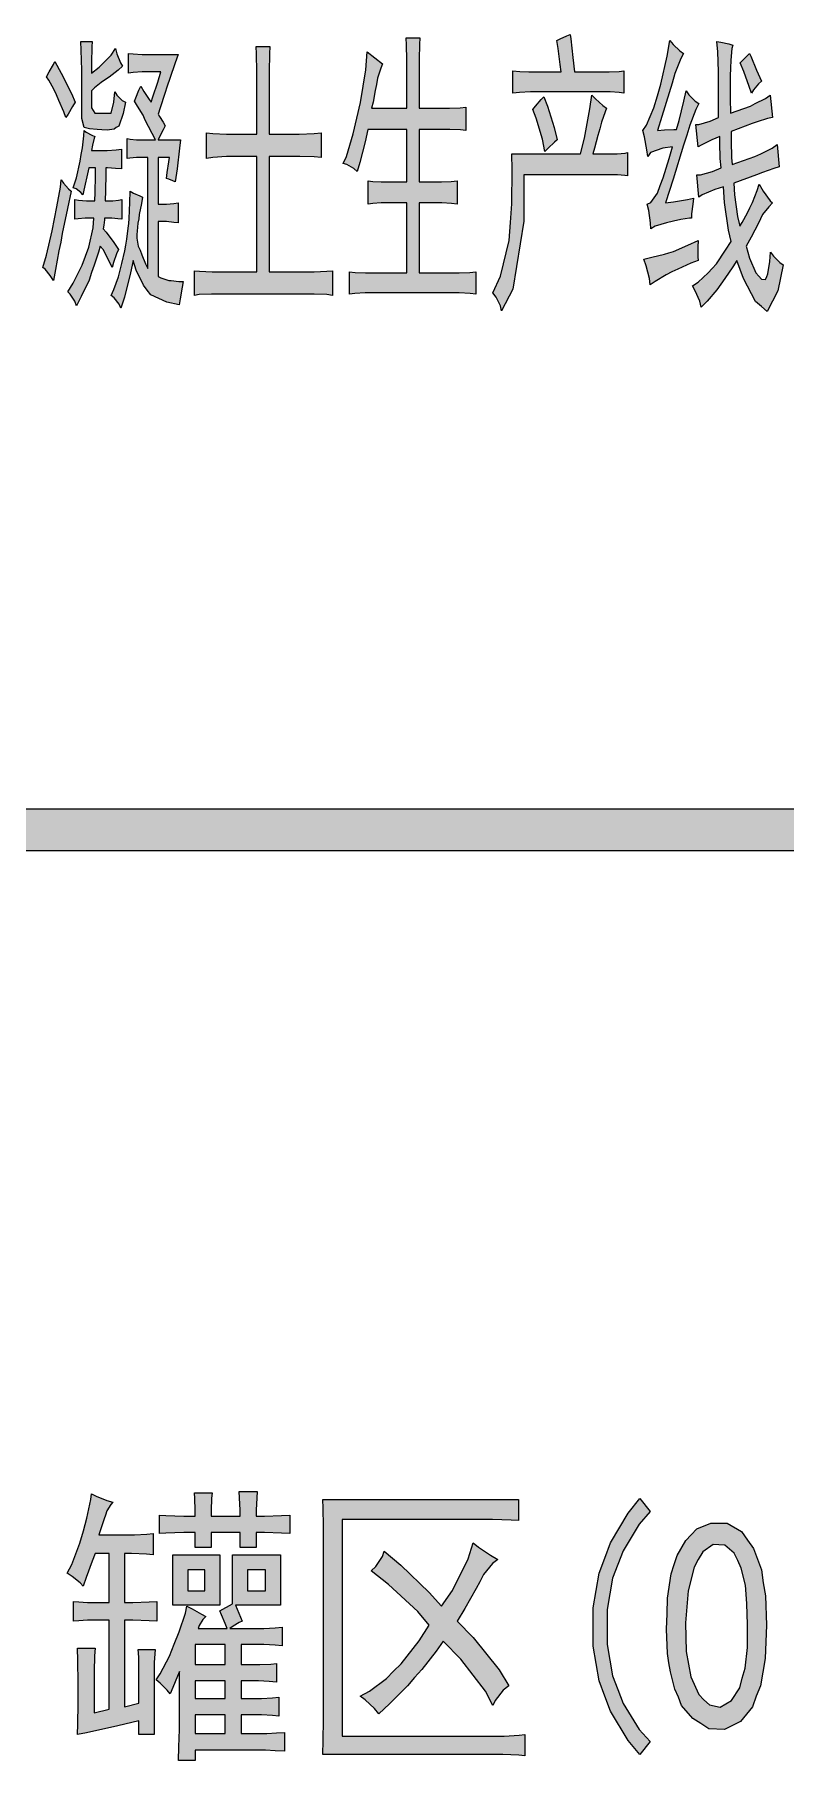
# Model space of a CAD drawing. Header units: millimetres. Extents: x 805 to 6044844, y 120 to 7887884.
# Drawn here: x 6039199 to 6040353, y 7809090 to 7811742 of the extents above; entities that cross this region are included whole.
import ezdxf

# ---------------------------------------------------------------- set-up
doc = ezdxf.new("R2010")
doc.units = ezdxf.units.MM

msp = doc.modelspace()

# ---------------------------------------------------------------- hatches: boundary and pattern name
h = msp.add_hatch(color=0)
h.dxf.hatch_style = 2
h.paths.add_polyline_path([(6039334.5, 7811693.6), (6039327.5, 7811687.7), (6039314.1, 7811676.9), (6039308.2, 7811673.2), (6039301.7, 7811668.9), (6039291.5, 7811660.3), (6039286.7, 7811656), (6039286.7, 7811638.3), (6039286.7, 7811629.7), (6039292.1, 7811621.7), (6039297.4, 7811621.7), (6039314.1, 7811621.7), (6039316.8, 7811621.7), (6039321.1, 7811638.3), (6039322.7, 7811654.4), (6039325.9, 7811649), (6039333.9, 7811641), (6039338.8, 7811638.3), (6039335.5, 7811621.1), (6039328.6, 7811601.8), (6039324.8, 7811599.7), (6039321.6, 7811597), (6039310.9, 7811595.4), (6039302.8, 7811595.9), (6039295.3, 7811596.4), (6039283.5, 7811597.5), (6039279.7, 7811598.6), (6039275.4, 7811599.7), (6039271.7, 7811613.1), (6039271.7, 7811625.4), (6039271.7, 7811670.5), (6039271.7, 7811687.7), (6039271.1, 7811718.3), (6039270.6, 7811731.7), (6039287.8, 7811731.7), (6039287.2, 7811723.6), (6039286.7, 7811699), (6039286.7, 7811682.9), (6039298.5, 7811692), (6039316.8, 7811710.8), (6039323.7, 7811721), (6039325.9, 7811712.9), (6039331.2, 7811699)])
h = msp.add_hatch(color=0)
h.dxf.hatch_style = 2
h.paths.add_polyline_path([(6039733.8, 7811697.3), (6039731.1, 7811690.9), (6039726.2, 7811675.3), (6039724.6, 7811665.7), (6039722.5, 7811656.6), (6039719.3, 7811638.3), (6039717.1, 7811629.2), (6039771.3, 7811629.2), (6039771.3, 7811692), (6039771.3, 7811703.8), (6039770.8, 7811726.3), (6039770.3, 7811737.1), (6039791.2, 7811737.1), (6039790.6, 7811726.9), (6039790.1, 7811704.3), (6039790.1, 7811692), (6039790.1, 7811629.2), (6039829.8, 7811629.2), (6039836.8, 7811629.2), (6039852.9, 7811629.7), (6039862, 7811630.8), (6039862, 7811594.8), (6039853.4, 7811595.9), (6039837.3, 7811596.4), (6039829.8, 7811596.4), (6039790.1, 7811596.4), (6039790.1, 7811515.9), (6039818, 7811515.9), (6039824.5, 7811515.9), (6039839.5, 7811516.5), (6039848.6, 7811517.6), (6039848.6, 7811481.6), (6039840, 7811482.7), (6039825, 7811483.7), (6039818, 7811483.7), (6039790.1, 7811483.7), (6039790.1, 7811375.9), (6039844.3, 7811375.9), (6039851.3, 7811375.9), (6039867.9, 7811376.4), (6039877.1, 7811377.5), (6039877.1, 7811343.1), (6039868.5, 7811344.2), (6039851.8, 7811345.3), (6039844.3, 7811345.3), (6039714.4, 7811345.3), (6039706.9, 7811345.3), (6039691.4, 7811344.2), (6039683.3, 7811343.1), (6039683.3, 7811377.5), (6039691.9, 7811376.4), (6039707.5, 7811375.9), (6039714.4, 7811375.9), (6039771.3, 7811375.9), (6039771.3, 7811483.7), (6039738.1, 7811483.7), (6039731.6, 7811483.7), (6039718.7, 7811482.7), (6039711.8, 7811481.6), (6039711.8, 7811517.6), (6039718.7, 7811516.5), (6039731.6, 7811515.9), (6039738.1, 7811515.9), (6039771.3, 7811515.9), (6039771.3, 7811596.4), (6039711.2, 7811596.4), (6039706.9, 7811577.7), (6039698.9, 7811545.5), (6039695.1, 7811532), (6039689.7, 7811536.3), (6039679, 7811542.8), (6039673.1, 7811544.4), (6039678.5, 7811555.1), (6039688.7, 7811590), (6039694.6, 7811613.6), (6039699.9, 7811637.8), (6039708, 7811688.2), (6039710.1, 7811715.6)])
h = msp.add_hatch(color=0)
h.dxf.hatch_style = 2
h.paths.add_polyline_path([(6040022, 7811742.4), (6040023, 7811736), (6040026.2, 7811707), (6040028.9, 7811685), (6040074, 7811685), (6040082.1, 7811685), (6040097.6, 7811685.5), (6040104.6, 7811686.6), (6040104.6, 7811652.3), (6040097.6, 7811653.3), (6040083.7, 7811654.4), (6040076.7, 7811654.4), (6039968.3, 7811654.4), (6039961.3, 7811654.4), (6039944.1, 7811653.3), (6039933.9, 7811652.3), (6039933.9, 7811686.6), (6039944.7, 7811685.5), (6039958.6, 7811685), (6039961.8, 7811685), (6040008.5, 7811685), (6040006.9, 7811696.3), (6040003.7, 7811721), (6040001.6, 7811733.3), (6040006.9, 7811736), (6040017.1, 7811740.3)])
h = msp.add_hatch(color=0)
h.dxf.hatch_style = 2
h.paths.add_polyline_path([(6040196.4, 7811713.4), (6040192.1, 7811705.4), (6040183, 7811682.3), (6040178.7, 7811667.8), (6040174.4, 7811652.8), (6040163.1, 7811616.3), (6040156.1, 7811594.8), (6040166.9, 7811595.9), (6040181.3, 7811596.4), (6040185.6, 7811596.4), (6040189.4, 7811610.4), (6040196.9, 7811639.9), (6040200.1, 7811656), (6040204.4, 7811649.6), (6040214.1, 7811639.9), (6040219.5, 7811636.2), (6040215.2, 7811627), (6040206, 7811602.9), (6040201.2, 7811587.9), (6040196.4, 7811572.3), (6040180.3, 7811520.2), (6040168.5, 7811483.7), (6040180.8, 7811485.4), (6040202.3, 7811489.1), (6040211.4, 7811490.7), (6040210.3, 7811481.6), (6040208.7, 7811466.6), (6040208.7, 7811460.1), (6040205.5, 7811460.1), (6040192.1, 7811458), (6040180.8, 7811455.8), (6040170.1, 7811453.2), (6040152.9, 7811447.8), (6040145.9, 7811444), (6040145.4, 7811453.2), (6040142.7, 7811471.9), (6040140.6, 7811481.6), (6040145.9, 7811484.3), (6040156.1, 7811498.8), (6040160.4, 7811510.6), (6040164.7, 7811522.4), (6040174.4, 7811551.9), (6040179.2, 7811569.6), (6040164.2, 7811568), (6040145.4, 7811561), (6040141.6, 7811555.1), (6040140, 7811565.3), (6040136.3, 7811585.2), (6040133.6, 7811594.8), (6040139.5, 7811602.9), (6040150.8, 7811629.7), (6040156.1, 7811648), (6040161.5, 7811666.2), (6040171.2, 7811709.1), (6040175.4, 7811733.3), (6040180.3, 7811726.9), (6040190.5, 7811717.2)])
h = msp.add_hatch(color=0)
h.dxf.hatch_style = 2
h.paths.add_polyline_path([(6040250, 7811672.1), (6040250, 7811685.5), (6040249, 7811715.6), (6040247.4, 7811731.7), (6040253.3, 7811730.6), (6040265.6, 7811727.9), (6040272, 7811726.3), (6040270.4, 7811721), (6040268.8, 7811703.2), (6040268.3, 7811690.9), (6040267.8, 7811679.1), (6040267.8, 7811644.2), (6040268.3, 7811621.7), (6040298.9, 7811632.4), (6040306.4, 7811636.2), (6040322, 7811644.2), (6040329.5, 7811649), (6040332.7, 7811614.7), (6040325.2, 7811613.1), (6040309.6, 7811608.3), (6040301.6, 7811605.6), (6040269.4, 7811593.2), (6040269.4, 7811578.7), (6040269.9, 7811553.5), (6040271, 7811542.8), (6040305.9, 7811555.1), (6040315, 7811558.9), (6040332.2, 7811568), (6040340.2, 7811573.4), (6040342.9, 7811539), (6040334.8, 7811536.3), (6040317.7, 7811530.4), (6040308.5, 7811526.7), (6040273.7, 7811513.8), (6040274.7, 7811496.1), (6040279, 7811462.8), (6040282.8, 7811447.8), (6040286.5, 7811453.7), (6040294.6, 7811468.2), (6040298.3, 7811476.2), (6040302.1, 7811484.3), (6040309.1, 7811502.5), (6040312.3, 7811512.2), (6040318.7, 7811501.5), (6040329.5, 7811487), (6040332.7, 7811483.7), (6040327.3, 7811477.8), (6040317.7, 7811466), (6040314.4, 7811459.1), (6040311.2, 7811452.6), (6040300, 7811431.1), (6040292.4, 7811417.2), (6040297.8, 7811398.9), (6040307.5, 7811375.9), (6040311.8, 7811371), (6040316.1, 7811366.2), (6040322, 7811365.7), (6040324.1, 7811370.5), (6040325.7, 7811374.8), (6040328.9, 7811393.6), (6040330, 7811408.1), (6040334.3, 7811401.6), (6040344, 7811392), (6040349.3, 7811388.2), (6040341.3, 7811348.5), (6040324.6, 7811316.8), (6040316.1, 7811324.3), (6040306.9, 7811331.9), (6040288.1, 7811367.3), (6040278, 7811395.2), (6040272, 7811385.5), (6040259.7, 7811367.3), (6040253.3, 7811358.7), (6040247.4, 7811350.1), (6040232.3, 7811332.4), (6040223.2, 7811323.3), (6040221.1, 7811332.4), (6040214.1, 7811348.5), (6040209.8, 7811356), (6040218.9, 7811361.9), (6040233.9, 7811375.9), (6040240.4, 7811382.8), (6040246.8, 7811389.8), (6040260.8, 7811410.8), (6040269.4, 7811424.2), (6040265.1, 7811441.9), (6040259.2, 7811484.3), (6040257.6, 7811508.4), (6040244.1, 7811504.1), (6040224.8, 7811496.1), (6040219.5, 7811492.3), (6040216.8, 7811526.7), (6040222.1, 7811526.7), (6040240.9, 7811532), (6040253.8, 7811537.4), (6040252.7, 7811551.9), (6040252.2, 7811576.1), (6040252.2, 7811585.7), (6040239.8, 7811580.3), (6040223.2, 7811572.3), (6040218.9, 7811569.6), (6040215.2, 7811604), (6040219.5, 7811604), (6040237.2, 7811609.3), (6040250, 7811614.7)])
h = msp.add_hatch(color=0)
h.dxf.hatch_style = 2
h.paths.add_polyline_path([(6039352.7, 7811639.9), (6039354.9, 7811645.3), (6039359.7, 7811657.1), (6039362.4, 7811663), (6039367.2, 7811654.9), (6039375.3, 7811642.6), (6039378.5, 7811638.3), (6039381.2, 7811646.4), (6039388.7, 7811669.4), (6039393, 7811685), (6039371.5, 7811685), (6039364.5, 7811685), (6039350.6, 7811683.9), (6039343.6, 7811682.9), (6039343.6, 7811713.4), (6039350.6, 7811712.9), (6039364.5, 7811711.8), (6039371.5, 7811711.8), (6039419.8, 7811711.8), (6039415.5, 7811699), (6039406.9, 7811674.8), (6039403.2, 7811663), (6039399.4, 7811651.7), (6039392.4, 7811629.7), (6039389.2, 7811620.1), (6039391.4, 7811616.3), (6039396.7, 7811607.7), (6039399.9, 7811602.3), (6039396.7, 7811595.9), (6039391.4, 7811585.2), (6039389.2, 7811580.3), (6039423.6, 7811580.3), (6039421.9, 7811568), (6039418.2, 7811535.8), (6039415.5, 7811515.9), (6039411.7, 7811517.6), (6039405.3, 7811520.2), (6039402.1, 7811521.3), (6039403.2, 7811530.4), (6039405.3, 7811546.5), (6039406.4, 7811553.5), (6039389.2, 7811553.5), (6039389.2, 7811481.6), (6039397.3, 7811481.6), (6039402.1, 7811481.6), (6039413.4, 7811482.7), (6039419.8, 7811483.7), (6039419.8, 7811453.2), (6039413.4, 7811453.7), (6039402.1, 7811454.8), (6039397.3, 7811454.8), (6039389.2, 7811454.8), (6039389.2, 7811370.5), (6039393, 7811368.4), (6039401, 7811365.7), (6039405.3, 7811364.6), (6039409.1, 7811364.1), (6039420.9, 7811363), (6039427.8, 7811363), (6039426.2, 7811353.9), (6039423, 7811336.2), (6039421.4, 7811327), (6039402.6, 7811330.8), (6039377.9, 7811342.1), (6039372, 7811349.6), (6039366.7, 7811357.1), (6039355.4, 7811380.2), (6039350.6, 7811395.2), (6039346.8, 7811375.9), (6039337.2, 7811338.8), (6039331.8, 7811321.7), (6039329.1, 7811328.1), (6039321.6, 7811337.8), (6039316.8, 7811341.5), (6039321.1, 7811350.6), (6039328, 7811370), (6039330.7, 7811380.2), (6039333.4, 7811390.4), (6039337.7, 7811409.7), (6039339.3, 7811418.8), (6039340.9, 7811427.9), (6039343.1, 7811444.6), (6039344.1, 7811452.1), (6039344.7, 7811459.6), (6039345.7, 7811484.3), (6039346.3, 7811501.5), (6039351.1, 7811498.8), (6039360.8, 7811494.5), (6039365.1, 7811492.3), (6039363.4, 7811482.7), (6039360.2, 7811466), (6039359.2, 7811459.1), (6039358.1, 7811452.6), (6039357, 7811440.3), (6039356.5, 7811434.9), (6039356.5, 7811429.5), (6039358.6, 7811417.2), (6039361.3, 7811410.8), (6039364, 7811403.8), (6039369.9, 7811389.8), (6039373.1, 7811382.8), (6039373.1, 7811553.5), (6039362.4, 7811553.5), (6039355.9, 7811553.5), (6039345.7, 7811552.4), (6039341.4, 7811551.9), (6039341.4, 7811582.5), (6039346.3, 7811581.4), (6039355.9, 7811580.3), (6039361.3, 7811580.3), (6039384.9, 7811580.3), (6039369.4, 7811610.9), (6039366.1, 7811618.4), (6039357.5, 7811632.4)])
h = msp.add_hatch(color=0)
h.dxf.hatch_style = 2
h.paths.add_polyline_path([(6039540.6, 7811589.5), (6039540.6, 7811668.4), (6039540.6, 7811685), (6039540, 7811712.9), (6039539.5, 7811724.2), (6039560.9, 7811724.2), (6039560.4, 7811712.9), (6039559.9, 7811685), (6039559.9, 7811668.4), (6039559.9, 7811589.5), (6039594.2, 7811589.5), (6039606, 7811589.5), (6039628.6, 7811590.5), (6039639.3, 7811591.1), (6039639.3, 7811553.5), (6039628.6, 7811554.6), (6039606.6, 7811555.1), (6039594.2, 7811555.1), (6039559.9, 7811555.1), (6039559.9, 7811377.5), (6039617.8, 7811377.5), (6039628.6, 7811377.5), (6039648.4, 7811378.6), (6039657, 7811379.1), (6039657, 7811341.5), (6039648.4, 7811342.6), (6039628.6, 7811343.1), (6039617.8, 7811343.1), (6039483.7, 7811343.1), (6039471.3, 7811343.1), (6039452, 7811342.6), (6039445, 7811341.5), (6039445, 7811379.1), (6039452.5, 7811378.6), (6039471.9, 7811377.5), (6039483.7, 7811377.5), (6039540.6, 7811377.5), (6039540.6, 7811555.1), (6039505.1, 7811555.1), (6039493.9, 7811555.1), (6039472.9, 7811553.5), (6039463.3, 7811551.9), (6039463.3, 7811591.1), (6039472.9, 7811590.5), (6039493.9, 7811589.5), (6039505.1, 7811589.5)])
h = msp.add_hatch(color=0)
h.dxf.hatch_style = 2
h.paths.add_polyline_path([(6040300.5, 7811652.3), (6040297.3, 7811662.5), (6040288.7, 7811685.5), (6040283.3, 7811699), (6040297.8, 7811713.4), (6040299.4, 7811709.1), (6040308.5, 7811687.7), (6040316.1, 7811670.5), (6040311.2, 7811666.8), (6040303.7, 7811657.6)])
h = msp.add_hatch(color=0)
h.dxf.hatch_style = 2
h.paths.add_polyline_path([(6039230.4, 7811701.1), (6039240, 7811682.9), (6039256.1, 7811651.7), (6039261.5, 7811638.3), (6039257.7, 7811631.9), (6039250.7, 7811620.1), (6039247.5, 7811614.7), (6039244.3, 7811623.8), (6039236.8, 7811641), (6039233, 7811649.6), (6039228.7, 7811658.2), (6039221.2, 7811672.1), (6039217.5, 7811677.5), (6039221.8, 7811685), (6039228.2, 7811696.3)])
h = msp.add_hatch(color=0)
h.dxf.hatch_style = 2
h.paths.add_polyline_path([(6040077.8, 7811629.2), (6040075.6, 7811623.8), (6040070.3, 7811607.7), (6040067.6, 7811597.5), (6040064.4, 7811587.3), (6040059.5, 7811568), (6040056.8, 7811558.9), (6040084.7, 7811558.9), (6040094.4, 7811558.9), (6040106.7, 7811560), (6040110, 7811561), (6040110, 7811525.1), (6040106.2, 7811525.6), (6040094.9, 7811526.7), (6040086.9, 7811526.7), (6039951.1, 7811526.7), (6039951.1, 7811455.8), (6039933.9, 7811351.2), (6039916.8, 7811317.9), (6039915.2, 7811325.4), (6039908.2, 7811338.8), (6039903.3, 7811345.3), (6039915.2, 7811371), (6039928.6, 7811425.8), (6039930.2, 7811453.7), (6039932.3, 7811482.1), (6039932.9, 7811534.7), (6039932.3, 7811558.9), (6040038.1, 7811558.9), (6040044, 7811583), (6040052.5, 7811628.1), (6040055.2, 7811649), (6040061.1, 7811643.7), (6040072.4, 7811633.5)])
h = msp.add_hatch(color=0)
h.dxf.hatch_style = 2
h.paths.add_polyline_path([(6039981.7, 7811646.9), (6039987.1, 7811632.4), (6039997.3, 7811599.7), (6040002.1, 7811580.3), (6039997.8, 7811577.1), (6039988.1, 7811568), (6039983.3, 7811562.6), (6039979.6, 7811581.4), (6039969.9, 7811613.6), (6039964.5, 7811627), (6039968.8, 7811632.4), (6039977.4, 7811642.6)])
h = msp.add_hatch(color=0)
h.dxf.hatch_style = 2
h.paths.add_polyline_path([(6039304.9, 7811444), (6039309.2, 7811438.7), (6039321.1, 7811422.6), (6039328, 7811411.8), (6039325.3, 7811405.4), (6039320.5, 7811392), (6039318.4, 7811384.5), (6039313.5, 7811395.2), (6039304.4, 7811411.8), (6039300.1, 7811417.2), (6039297.4, 7811408.1), (6039291, 7811387.7), (6039286.7, 7811376.4), (6039282.9, 7811365.1), (6039271.1, 7811339.9), (6039263.6, 7811325.4), (6039260.9, 7811332.4), (6039254, 7811343.1), (6039250.2, 7811346.9), (6039258.8, 7811360.3), (6039272.2, 7811387.7), (6039277.6, 7811401.6), (6039282.4, 7811415.6), (6039289.4, 7811445.1), (6039290.5, 7811460.1), (6039282.4, 7811460.1), (6039277, 7811460.1), (6039266.3, 7811459.1), (6039260.9, 7811458.5), (6039260.9, 7811489.1), (6039266.8, 7811488), (6039279.2, 7811487), (6039286.2, 7811487), (6039292.1, 7811487), (6039292.6, 7811499.8), (6039293.1, 7811525.1), (6039293.1, 7811537.4), (6039282.4, 7811537.4), (6039280.8, 7811528.3), (6039276, 7811507.9), (6039273.3, 7811496.1), (6039270.1, 7811499.8), (6039263.1, 7811505.2), (6039258.8, 7811506.8), (6039263.6, 7811522.4), (6039269.5, 7811547.6), (6039271.1, 7811557.8), (6039272.7, 7811568.5), (6039274.9, 7811586.8), (6039275.4, 7811594.8), (6039278.7, 7811592.2), (6039287.2, 7811587.9), (6039292.1, 7811585.7), (6039291, 7811583), (6039288.3, 7811572.3), (6039286.7, 7811564.2), (6039304.9, 7811564.2), (6039310.9, 7811564.2), (6039324.8, 7811565.3), (6039332.9, 7811566.4), (6039332.9, 7811535.8), (6039323.7, 7811536.3), (6039311.4, 7811537.4), (6039308.7, 7811537.4), (6039308.7, 7811527.8), (6039308.2, 7811502.5), (6039307.6, 7811487), (6039316.8, 7811487), (6039319.4, 7811487), (6039328, 7811488), (6039333.4, 7811489.1), (6039333.4, 7811458.5), (6039327, 7811459.1), (6039317.8, 7811460.1), (6039315.7, 7811460.1), (6039306.6, 7811460.1), (6039306.6, 7811457.4), (6039305.5, 7811449.4)])
h = msp.add_hatch(color=0)
h.dxf.hatch_style = 2
h.paths.add_polyline_path([(6039212.1, 7811384.5), (6039217.5, 7811403.2), (6039226.1, 7811440.8), (6039229.8, 7811459.1), (6039233.6, 7811477.8), (6039238.9, 7811507.9), (6039240, 7811519.2), (6039243.8, 7811513.8), (6039251.3, 7811505.2), (6039255.6, 7811501.5), (6039249.7, 7811475.2), (6039241.6, 7811436.5), (6039239.5, 7811423.1), (6039236.8, 7811410.2), (6039231.4, 7811381.2), (6039228.2, 7811364.6), (6039223.4, 7811372.1), (6039215.3, 7811381.8)])
h = msp.add_hatch(color=0)
h.dxf.hatch_style = 2
h.paths.add_polyline_path([(6040218.9, 7811425.8), (6040218.4, 7811416.1), (6040218.4, 7811400.6), (6040218.9, 7811395.2), (6040207.6, 7811390.9), (6040187.3, 7811381.8), (6040178.1, 7811377.5), (6040169.5, 7811373.2), (6040152.9, 7811363), (6040144.9, 7811357.6), (6040143.8, 7811367.3), (6040139, 7811387.1), (6040135.2, 7811397.3), (6040147.5, 7811400), (6040166.9, 7811404.9), (6040173.8, 7811407), (6040180.8, 7811409.1), (6040202.8, 7811418.8)])
h = msp.add_hatch(color=0)
h.dxf.hatch_style = 2
h.paths.add_polyline_path([(6035838.5, 7810487.7), (6035838.5, 7810552.1), (6043344, 7810552.1), (6043344, 7810487.7)])
h = msp.add_hatch(color=0)
h.dxf.hatch_style = 2
h.paths.add_polyline_path([(6039541.1, 7809502.9), (6039540.6, 7809493.2), (6039539.5, 7809474.4), (6039539.5, 7809465.3), (6039552.4, 7809465.3), (6039578.7, 7809466.4), (6039591.5, 7809466.9), (6039591.5, 7809438.5), (6039578.7, 7809439), (6039552.4, 7809440.1), (6039539.5, 7809440.1), (6039539.5, 7809417), (6039515.3, 7809417), (6039515.3, 7809440.1), (6039470.8, 7809440.1), (6039470.8, 7809417), (6039446.1, 7809417), (6039446.1, 7809440.1), (6039428.4, 7809440.1), (6039401, 7809439), (6039391.4, 7809438.5), (6039391.4, 7809466.9), (6039401, 7809466.4), (6039428.4, 7809465.3), (6039446.1, 7809465.3), (6039446.1, 7809474.4), (6039445.6, 7809492.1), (6039445, 7809501.2), (6039471.9, 7809501.2), (6039471.3, 7809492.1), (6039470.8, 7809474.4), (6039470.8, 7809465.3), (6039515.3, 7809465.3), (6039515.3, 7809474.4), (6039514.3, 7809493.2), (6039513.7, 7809502.9)])
h = msp.add_hatch(color=0)
h.dxf.hatch_style = 2
h.paths.add_polyline_path([(6039382.8, 7809129.3), (6039359.7, 7809129.3), (6039359.7, 7809150.8), (6039327, 7809142.7), (6039279.2, 7809132), (6039265.2, 7809129.3), (6039265.8, 7809145.4), (6039266.3, 7809176.6), (6039266.3, 7809192.1), (6039266.3, 7809208.2), (6039265.8, 7809243.1), (6039265.2, 7809262.4), (6039292.6, 7809262.4), (6039291.5, 7809250.6), (6039291, 7809226.5), (6039291, 7809213.6), (6039291, 7809163.1), (6039314.1, 7809168.5), (6039314.1, 7809305.4), (6039286.7, 7809305.4), (6039280.8, 7809305.4), (6039267.4, 7809304.3), (6039259.3, 7809303.7), (6039259.3, 7809333.8), (6039267.4, 7809333.3), (6039280.8, 7809332.2), (6039286.7, 7809332.2), (6039314.1, 7809332.2), (6039314.1, 7809407.9), (6039292.6, 7809407.9), (6039287.8, 7809396.1), (6039278.7, 7809370.8), (6039273.8, 7809357.4), (6039269.5, 7809362.8), (6039257.2, 7809372.4), (6039249.1, 7809377.3), (6039256.6, 7809390.7), (6039269, 7809423.4), (6039274.4, 7809442.7), (6039279.7, 7809462.1), (6039285.6, 7809490.5), (6039286.7, 7809499.6), (6039293.7, 7809495.9), (6039310.3, 7809489.4), (6039319.4, 7809486.8), (6039316.2, 7809483), (6039310.3, 7809473.3), (6039308.2, 7809466.9), (6039306, 7809461), (6039301.2, 7809445.4), (6039298, 7809436.3), (6039344.1, 7809436.3), (6039352.7, 7809436.3), (6039371.5, 7809437.4), (6039381.7, 7809438.5), (6039381.7, 7809405.7), (6039371, 7809406.8), (6039348.4, 7809407.9), (6039337.2, 7809407.9), (6039337.2, 7809332.2), (6039350, 7809332.2), (6039375.3, 7809333.3), (6039387.1, 7809333.8), (6039387.1, 7809303.7), (6039375.3, 7809304.3), (6039350, 7809305.4), (6039337.2, 7809305.4), (6039337.2, 7809172.3), (6039359.7, 7809177.6), (6039359.7, 7809215.2), (6039359.7, 7809226.5), (6039359.2, 7809248.5), (6039358.6, 7809260.3), (6039384.4, 7809260.3), (6039382.8, 7809240.4)])
h = msp.add_hatch(color=0)
h.dxf.hatch_style = 2
h.paths.add_polyline_path([(6039942.5, 7809458.3), (6039931.3, 7809458.8), (6039902.8, 7809459.9), (6039884.6, 7809459.9), (6039672, 7809459.9), (6039672, 7809127.2), (6039906.6, 7809127.2), (6039920.5, 7809127.2), (6039943.6, 7809128.3), (6039952.2, 7809129.3), (6039952.2, 7809096.6), (6039943.1, 7809097.7), (6039918.4, 7809098.7), (6039903.3, 7809098.7), (6039642, 7809098.7), (6039642.5, 7809120.2), (6039643.1, 7809151.9), (6039643.1, 7809161.5), (6039643.1, 7809434.7), (6039643.1, 7809449.7), (6039642.5, 7809477.6), (6039642, 7809490.5), (6039942.5, 7809490.5)])
h = msp.add_hatch(color=0)
h.dxf.hatch_style = 2
h.paths.add_polyline_path([(6040144.9, 7809118.6), (6040129.3, 7809098.7), (6040111, 7809120.2), (6040084.2, 7809165.3), (6040075.1, 7809188.4), (6040066.5, 7809212), (6040057.4, 7809265.1), (6040057.4, 7809294.6), (6040057.4, 7809324.1), (6040066.5, 7809377.3), (6040075.1, 7809400.4), (6040084.2, 7809424), (6040111, 7809469.6), (6040129.3, 7809492.1), (6040144.9, 7809472.3), (6040128.2, 7809452.9), (6040103.5, 7809411.6), (6040095.5, 7809390.7), (6040086.9, 7809369.8), (6040078.8, 7809321.5), (6040078.8, 7809294.6), (6040078.8, 7809267.8), (6040086.9, 7809219.5), (6040095.5, 7809198.6), (6040103.5, 7809177.1), (6040128.2, 7809137.4)])
h = msp.add_hatch(color=0)
h.paths.add_polyline_path([(6040171.2, 7809315), (6040171.7, 7809339.2), (6040177.1, 7809376.7), (6040181.9, 7809390.7), (6040186.2, 7809404.6), (6040199.6, 7809427.7), (6040208.2, 7809436.3), (6040216.8, 7809445.4), (6040238.2, 7809454.6), (6040250.6, 7809454.6), (6040263.5, 7809454.6), (6040285.5, 7809441.7), (6040294.6, 7809428.3), (6040303.7, 7809415.4), (6040316.1, 7809382.6), (6040318.7, 7809362.8), (6040322, 7809342.9), (6040323.6, 7809297.8), (6040322.5, 7809272.1), (6040321.4, 7809246.3), (6040314.4, 7809204.5), (6040308, 7809188.4), (6040302.1, 7809172.3), (6040283.9, 7809149.7), (6040271.5, 7809143.3), (6040259.2, 7809137.4), (6040235, 7809138.5), (6040222.7, 7809146.5), (6040210.3, 7809154), (6040193.2, 7809173.9), (6040188.3, 7809186.8), (6040183, 7809199.1), (6040176, 7809225.9), (6040173.8, 7809239.9), (6040171.7, 7809253.8), (6040170.1, 7809291.4)])
h.paths.add_polyline_path([(6040201.2, 7809325.8), (6040199.1, 7809301.1), (6040200.1, 7809257.1), (6040203.9, 7809237.7), (6040207.6, 7809218.4), (6040219.5, 7809191), (6040227.5, 7809183), (6040236.1, 7809174.9), (6040252.7, 7809171.7), (6040261.3, 7809176.6), (6040269.9, 7809181.9), (6040282.8, 7809201.2), (6040286.5, 7809216.3), (6040290.8, 7809231.3), (6040294.6, 7809263.5), (6040294.6, 7809281.2), (6040294.6, 7809298.4), (6040293.5, 7809330.6), (6040292.4, 7809345.1), (6040291.4, 7809359), (6040284.9, 7809385.3), (6040279.6, 7809397.1), (6040274.2, 7809408.4), (6040259.7, 7809420.7), (6040250.6, 7809421.3), (6040241.5, 7809421.8), (6040225.9, 7809410.5), (6040218.9, 7809398.7), (6040212.5, 7809386.9), (6040203.4, 7809350.4)])
h = msp.add_hatch(color=0)
h.dxf.hatch_style = 2
h.paths.add_polyline_path([(6039736.4, 7809411.1), (6039761.7, 7809389.6), (6039805.7, 7809347.8), (6039824.5, 7809326.8), (6039841.1, 7809351), (6039865.2, 7809399.8), (6039873.3, 7809424), (6039881.3, 7809417.5), (6039899.6, 7809405.2), (6039910.9, 7809398.7), (6039902.8, 7809392.3), (6039888.9, 7809375.7), (6039883.5, 7809364.4), (6039877.6, 7809353.7), (6039860.4, 7809323.1), (6039848.6, 7809303.7), (6039873.3, 7809278.5), (6039913, 7809229.1), (6039928, 7809204.5), (6039919.4, 7809197.5), (6039907.1, 7809181.9), (6039903.3, 7809173.9), (6039892.1, 7809195.9), (6039854, 7809245.2), (6039827.1, 7809273.2), (6039816.4, 7809257.6), (6039794.4, 7809229.7), (6039783.1, 7809217.3), (6039772.4, 7809204.5), (6039744.5, 7809176.6), (6039727.9, 7809161.5), (6039721.4, 7809169.6), (6039706.9, 7809183), (6039699.4, 7809188.4), (6039713.9, 7809196.4), (6039739.7, 7809215.7), (6039750.9, 7809227), (6039762.7, 7809238.3), (6039790.1, 7809273.7), (6039805.7, 7809297.8), (6039788, 7809318.8), (6039742.9, 7809360.1), (6039716.6, 7809381), (6039723.6, 7809388), (6039733.8, 7809403)])
h = msp.add_hatch(color=0)
h.paths.add_polyline_path([(6039386, 7809213.6), (6039392.4, 7809222.7), (6039406.4, 7809250.1), (6039413.9, 7809268.3), (6039421.4, 7809287.1), (6039431.1, 7809316.1), (6039433.2, 7809326.8), (6039441.3, 7809322.5), (6039455.8, 7809314.5), (6039462.2, 7809310.7), (6039457.9, 7809306.4), (6039452, 7809297.3), (6039450.4, 7809292.5), (6039494.9, 7809292.5), (6039492.3, 7809300), (6039486.3, 7809313.4), (6039483.7, 7809319.8), (6039503.5, 7809330.6), (6039503.5, 7809405.7), (6039577, 7809405.7), (6039577, 7809328.4), (6039507.8, 7809328.4), (6039518, 7809303.7), (6039513.7, 7809301.6), (6039504.6, 7809296.2), (6039499.2, 7809292.5), (6039543.8, 7809292.5), (6039551.3, 7809292.5), (6039569, 7809293.6), (6039579.7, 7809294.6), (6039579.7, 7809265.6), (6039569, 7809266.7), (6039551.3, 7809267.8), (6039543.8, 7809267.8), (6039516.4, 7809267.8), (6039516.4, 7809237.2), (6039538.4, 7809237.2), (6039545.4, 7809237.2), (6039562, 7809237.7), (6039571.1, 7809238.8), (6039571.1, 7809209.8), (6039559.9, 7809210.9), (6039543.2, 7809212), (6039538.4, 7809212), (6039516.4, 7809212), (6039516.4, 7809185.1), (6039541.1, 7809185.1), (6039548.1, 7809185.1), (6039564.7, 7809185.7), (6039574.4, 7809186.8), (6039574.4, 7809157.8), (6039564.7, 7809158.8), (6039548.1, 7809159.9), (6039541.1, 7809159.9), (6039516.4, 7809159.9), (6039516.4, 7809130.9), (6039552.4, 7809130.9), (6039556.1, 7809130.9), (6039571.1, 7809132), (6039583, 7809132.5), (6039583, 7809104.1), (6039569, 7809104.6), (6039554, 7809105.7), (6039552.4, 7809105.7), (6039446.1, 7809105.7), (6039446.1, 7809089.6), (6039420.3, 7809089.6), (6039420.9, 7809110.5), (6039421.9, 7809137.4), (6039421.9, 7809143.3), (6039421.9, 7809226.5), (6039418.7, 7809219), (6039411.7, 7809201.8), (6039407.5, 7809192.1), (6039403.2, 7809197.5), (6039392.4, 7809208.2)])
h.paths.add_polyline_path([(6039492.3, 7809237.2), (6039492.3, 7809267.8), (6039446.1, 7809267.8), (6039446.1, 7809237.2)])
h.paths.add_polyline_path([(6039492.3, 7809130.9), (6039492.3, 7809159.9), (6039446.1, 7809159.9), (6039446.1, 7809130.9)])
h.paths.add_polyline_path([(6039492.3, 7809185.1), (6039492.3, 7809212), (6039446.1, 7809212), (6039446.1, 7809185.1)])
h.paths.add_polyline_path([(6039554, 7809350.4), (6039554, 7809382.6), (6039526.6, 7809382.6), (6039526.6, 7809350.4)])
h = msp.add_hatch(color=0)
h.paths.add_polyline_path([(6039483.7, 7809328.4), (6039411.7, 7809328.4), (6039411.7, 7809405.7), (6039483.7, 7809405.7)])
h.paths.add_polyline_path([(6039460.6, 7809350.4), (6039460.6, 7809382.6), (6039434.8, 7809382.6), (6039434.8, 7809350.4)])

# ---------------------------------------------------------------- linework, layer by layer
at = {"color": 0, "lineweight": 0}
for points in [[(6039334.5, 7811693.6), (6039327.5, 7811687.7), (6039314.1, 7811676.9), (6039308.2, 7811673.2), (6039301.7, 7811668.9), (6039291.5, 7811660.3), (6039286.7, 7811656), (6039286.7, 7811638.3), (6039286.7, 7811629.7), (6039292.1, 7811621.7), (6039297.4, 7811621.7), (6039314.1, 7811621.7), (6039316.8, 7811621.7), (6039321.1, 7811638.3), (6039322.7, 7811654.4), (6039325.9, 7811649), (6039333.9, 7811641), (6039338.8, 7811638.3), (6039335.5, 7811621.1), (6039328.6, 7811601.8), (6039324.8, 7811599.7), (6039321.6, 7811597), (6039310.9, 7811595.4), (6039302.8, 7811595.9), (6039295.3, 7811596.4), (6039283.5, 7811597.5), (6039279.7, 7811598.6), (6039275.4, 7811599.7), (6039271.7, 7811613.1), (6039271.7, 7811625.4), (6039271.7, 7811670.5), (6039271.7, 7811687.7), (6039271.1, 7811718.3), (6039270.6, 7811731.7), (6039287.8, 7811731.7), (6039287.2, 7811723.6), (6039286.7, 7811699), (6039286.7, 7811682.9), (6039298.5, 7811692), (6039316.8, 7811710.8), (6039323.7, 7811721), (6039325.9, 7811712.9), (6039331.2, 7811699)], [(6039733.8, 7811697.3), (6039731.1, 7811690.9), (6039726.2, 7811675.3), (6039724.6, 7811665.7), (6039722.5, 7811656.6), (6039719.3, 7811638.3), (6039717.1, 7811629.2), (6039771.3, 7811629.2), (6039771.3, 7811692), (6039771.3, 7811703.8), (6039770.8, 7811726.3), (6039770.3, 7811737.1), (6039791.2, 7811737.1), (6039790.6, 7811726.9), (6039790.1, 7811704.3), (6039790.1, 7811692), (6039790.1, 7811629.2), (6039829.8, 7811629.2), (6039836.8, 7811629.2), (6039852.9, 7811629.7), (6039862, 7811630.8), (6039862, 7811594.8), (6039853.4, 7811595.9), (6039837.3, 7811596.4), (6039829.8, 7811596.4), (6039790.1, 7811596.4), (6039790.1, 7811515.9), (6039818, 7811515.9), (6039824.5, 7811515.9), (6039839.5, 7811516.5), (6039848.6, 7811517.6), (6039848.6, 7811481.6), (6039840, 7811482.7), (6039825, 7811483.7), (6039818, 7811483.7), (6039790.1, 7811483.7), (6039790.1, 7811375.9), (6039844.3, 7811375.9), (6039851.3, 7811375.9), (6039867.9, 7811376.4), (6039877.1, 7811377.5), (6039877.1, 7811343.1), (6039868.5, 7811344.2), (6039851.8, 7811345.3), (6039844.3, 7811345.3), (6039714.4, 7811345.3), (6039706.9, 7811345.3), (6039691.4, 7811344.2), (6039683.3, 7811343.1), (6039683.3, 7811377.5), (6039691.9, 7811376.4), (6039707.5, 7811375.9), (6039714.4, 7811375.9), (6039771.3, 7811375.9), (6039771.3, 7811483.7), (6039738.1, 7811483.7), (6039731.6, 7811483.7), (6039718.7, 7811482.7), (6039711.8, 7811481.6), (6039711.8, 7811517.6), (6039718.7, 7811516.5), (6039731.6, 7811515.9), (6039738.1, 7811515.9), (6039771.3, 7811515.9), (6039771.3, 7811596.4), (6039711.2, 7811596.4), (6039706.9, 7811577.7), (6039698.9, 7811545.5), (6039695.1, 7811532), (6039689.7, 7811536.3), (6039679, 7811542.8), (6039673.1, 7811544.4), (6039678.5, 7811555.1), (6039688.7, 7811590), (6039694.6, 7811613.6), (6039699.9, 7811637.8), (6039708, 7811688.2), (6039710.1, 7811715.6)], [(6040022, 7811742.4), (6040023, 7811736), (6040026.2, 7811707), (6040028.9, 7811685), (6040074, 7811685), (6040082.1, 7811685), (6040097.6, 7811685.5), (6040104.6, 7811686.6), (6040104.6, 7811652.3), (6040097.6, 7811653.3), (6040083.7, 7811654.4), (6040076.7, 7811654.4), (6039968.3, 7811654.4), (6039961.3, 7811654.4), (6039944.1, 7811653.3), (6039933.9, 7811652.3), (6039933.9, 7811686.6), (6039944.7, 7811685.5), (6039958.6, 7811685), (6039961.8, 7811685), (6040008.5, 7811685), (6040006.9, 7811696.3), (6040003.7, 7811721), (6040001.6, 7811733.3), (6040006.9, 7811736), (6040017.1, 7811740.3)], [(6040196.4, 7811713.4), (6040192.1, 7811705.4), (6040183, 7811682.3), (6040178.7, 7811667.8), (6040174.4, 7811652.8), (6040163.1, 7811616.3), (6040156.1, 7811594.8), (6040166.9, 7811595.9), (6040181.3, 7811596.4), (6040185.6, 7811596.4), (6040189.4, 7811610.4), (6040196.9, 7811639.9), (6040200.1, 7811656), (6040204.4, 7811649.6), (6040214.1, 7811639.9), (6040219.5, 7811636.2), (6040215.2, 7811627), (6040206, 7811602.9), (6040201.2, 7811587.9), (6040196.4, 7811572.3), (6040180.3, 7811520.2), (6040168.5, 7811483.7), (6040180.8, 7811485.4), (6040202.3, 7811489.1), (6040211.4, 7811490.7), (6040210.3, 7811481.6), (6040208.7, 7811466.6), (6040208.7, 7811460.1), (6040205.5, 7811460.1), (6040192.1, 7811458), (6040180.8, 7811455.8), (6040170.1, 7811453.2), (6040152.9, 7811447.8), (6040145.9, 7811444), (6040145.4, 7811453.2), (6040142.7, 7811471.9), (6040140.6, 7811481.6), (6040145.9, 7811484.3), (6040156.1, 7811498.8), (6040160.4, 7811510.6), (6040164.7, 7811522.4), (6040174.4, 7811551.9), (6040179.2, 7811569.6), (6040164.2, 7811568), (6040145.4, 7811561), (6040141.6, 7811555.1), (6040140, 7811565.3), (6040136.3, 7811585.2), (6040133.6, 7811594.8), (6040139.5, 7811602.9), (6040150.8, 7811629.7), (6040156.1, 7811648), (6040161.5, 7811666.2), (6040171.2, 7811709.1), (6040175.4, 7811733.3), (6040180.3, 7811726.9), (6040190.5, 7811717.2)], [(6040250, 7811672.1), (6040250, 7811685.5), (6040249, 7811715.6), (6040247.4, 7811731.7), (6040253.3, 7811730.6), (6040265.6, 7811727.9), (6040272, 7811726.3), (6040270.4, 7811721), (6040268.8, 7811703.2), (6040268.3, 7811690.9), (6040267.8, 7811679.1), (6040267.8, 7811644.2), (6040268.3, 7811621.7), (6040298.9, 7811632.4), (6040306.4, 7811636.2), (6040322, 7811644.2), (6040329.5, 7811649), (6040332.7, 7811614.7), (6040325.2, 7811613.1), (6040309.6, 7811608.3), (6040301.6, 7811605.6), (6040269.4, 7811593.2), (6040269.4, 7811578.7), (6040269.9, 7811553.5), (6040271, 7811542.8), (6040305.9, 7811555.1), (6040315, 7811558.9), (6040332.2, 7811568), (6040340.2, 7811573.4), (6040342.9, 7811539), (6040334.8, 7811536.3), (6040317.7, 7811530.4), (6040308.5, 7811526.7), (6040273.7, 7811513.8), (6040274.7, 7811496.1), (6040279, 7811462.8), (6040282.8, 7811447.8), (6040286.5, 7811453.7), (6040294.6, 7811468.2), (6040298.3, 7811476.2), (6040302.1, 7811484.3), (6040309.1, 7811502.5), (6040312.3, 7811512.2), (6040318.7, 7811501.5), (6040329.5, 7811487), (6040332.7, 7811483.7), (6040327.3, 7811477.8), (6040317.7, 7811466), (6040314.4, 7811459.1), (6040311.2, 7811452.6), (6040300, 7811431.1), (6040292.4, 7811417.2), (6040297.8, 7811398.9), (6040307.5, 7811375.9), (6040311.8, 7811371), (6040316.1, 7811366.2), (6040322, 7811365.7), (6040324.1, 7811370.5), (6040325.7, 7811374.8), (6040328.9, 7811393.6), (6040330, 7811408.1), (6040334.3, 7811401.6), (6040344, 7811392), (6040349.3, 7811388.2), (6040341.3, 7811348.5), (6040324.6, 7811316.8), (6040316.1, 7811324.3), (6040306.9, 7811331.9), (6040288.1, 7811367.3), (6040278, 7811395.2), (6040272, 7811385.5), (6040259.7, 7811367.3), (6040253.3, 7811358.7), (6040247.4, 7811350.1), (6040232.3, 7811332.4), (6040223.2, 7811323.3), (6040221.1, 7811332.4), (6040214.1, 7811348.5), (6040209.8, 7811356), (6040218.9, 7811361.9), (6040233.9, 7811375.9), (6040240.4, 7811382.8), (6040246.8, 7811389.8), (6040260.8, 7811410.8), (6040269.4, 7811424.2), (6040265.1, 7811441.9), (6040259.2, 7811484.3), (6040257.6, 7811508.4), (6040244.1, 7811504.1), (6040224.8, 7811496.1), (6040219.5, 7811492.3), (6040216.8, 7811526.7), (6040222.1, 7811526.7), (6040240.9, 7811532), (6040253.8, 7811537.4), (6040252.7, 7811551.9), (6040252.2, 7811576.1), (6040252.2, 7811585.7), (6040239.8, 7811580.3), (6040223.2, 7811572.3), (6040218.9, 7811569.6), (6040215.2, 7811604), (6040219.5, 7811604), (6040237.2, 7811609.3), (6040250, 7811614.7)], [(6039352.7, 7811639.9), (6039354.9, 7811645.3), (6039359.7, 7811657.1), (6039362.4, 7811663), (6039367.2, 7811654.9), (6039375.3, 7811642.6), (6039378.5, 7811638.3), (6039381.2, 7811646.4), (6039388.7, 7811669.4), (6039393, 7811685), (6039371.5, 7811685), (6039364.5, 7811685), (6039350.6, 7811683.9), (6039343.6, 7811682.9), (6039343.6, 7811713.4), (6039350.6, 7811712.9), (6039364.5, 7811711.8), (6039371.5, 7811711.8), (6039419.8, 7811711.8), (6039415.5, 7811699), (6039406.9, 7811674.8), (6039403.2, 7811663), (6039399.4, 7811651.7), (6039392.4, 7811629.7), (6039389.2, 7811620.1), (6039391.4, 7811616.3), (6039396.7, 7811607.7), (6039399.9, 7811602.3), (6039396.7, 7811595.9), (6039391.4, 7811585.2), (6039389.2, 7811580.3), (6039423.6, 7811580.3), (6039421.9, 7811568), (6039418.2, 7811535.8), (6039415.5, 7811515.9), (6039411.7, 7811517.6), (6039405.3, 7811520.2), (6039402.1, 7811521.3), (6039403.2, 7811530.4), (6039405.3, 7811546.5), (6039406.4, 7811553.5), (6039389.2, 7811553.5), (6039389.2, 7811481.6), (6039397.3, 7811481.6), (6039402.1, 7811481.6), (6039413.4, 7811482.7), (6039419.8, 7811483.7), (6039419.8, 7811453.2), (6039413.4, 7811453.7), (6039402.1, 7811454.8), (6039397.3, 7811454.8), (6039389.2, 7811454.8), (6039389.2, 7811370.5), (6039393, 7811368.4), (6039401, 7811365.7), (6039405.3, 7811364.6), (6039409.1, 7811364.1), (6039420.9, 7811363), (6039427.8, 7811363), (6039426.2, 7811353.9), (6039423, 7811336.2), (6039421.4, 7811327), (6039402.6, 7811330.8), (6039377.9, 7811342.1), (6039372, 7811349.6), (6039366.7, 7811357.1), (6039355.4, 7811380.2), (6039350.6, 7811395.2), (6039346.8, 7811375.9), (6039337.2, 7811338.8), (6039331.8, 7811321.7), (6039329.1, 7811328.1), (6039321.6, 7811337.8), (6039316.8, 7811341.5), (6039321.1, 7811350.6), (6039328, 7811370), (6039330.7, 7811380.2), (6039333.4, 7811390.4), (6039337.7, 7811409.7), (6039339.3, 7811418.8), (6039340.9, 7811427.9), (6039343.1, 7811444.6), (6039344.1, 7811452.1), (6039344.7, 7811459.6), (6039345.7, 7811484.3), (6039346.3, 7811501.5), (6039351.1, 7811498.8), (6039360.8, 7811494.5), (6039365.1, 7811492.3), (6039363.4, 7811482.7), (6039360.2, 7811466), (6039359.2, 7811459.1), (6039358.1, 7811452.6), (6039357, 7811440.3), (6039356.5, 7811434.9), (6039356.5, 7811429.5), (6039358.6, 7811417.2), (6039361.3, 7811410.8), (6039364, 7811403.8), (6039369.9, 7811389.8), (6039373.1, 7811382.8), (6039373.1, 7811553.5), (6039362.4, 7811553.5), (6039355.9, 7811553.5), (6039345.7, 7811552.4), (6039341.4, 7811551.9), (6039341.4, 7811582.5), (6039346.3, 7811581.4), (6039355.9, 7811580.3), (6039361.3, 7811580.3), (6039384.9, 7811580.3), (6039369.4, 7811610.9), (6039366.1, 7811618.4), (6039357.5, 7811632.4)], [(6039540.6, 7811589.5), (6039540.6, 7811668.4), (6039540.6, 7811685), (6039540, 7811712.9), (6039539.5, 7811724.2), (6039560.9, 7811724.2), (6039560.4, 7811712.9), (6039559.9, 7811685), (6039559.9, 7811668.4), (6039559.9, 7811589.5), (6039594.2, 7811589.5), (6039606, 7811589.5), (6039628.6, 7811590.5), (6039639.3, 7811591.1), (6039639.3, 7811553.5), (6039628.6, 7811554.6), (6039606.6, 7811555.1), (6039594.2, 7811555.1), (6039559.9, 7811555.1), (6039559.9, 7811377.5), (6039617.8, 7811377.5), (6039628.6, 7811377.5), (6039648.4, 7811378.6), (6039657, 7811379.1), (6039657, 7811341.5), (6039648.4, 7811342.6), (6039628.6, 7811343.1), (6039617.8, 7811343.1), (6039483.7, 7811343.1), (6039471.3, 7811343.1), (6039452, 7811342.6), (6039445, 7811341.5), (6039445, 7811379.1), (6039452.5, 7811378.6), (6039471.9, 7811377.5), (6039483.7, 7811377.5), (6039540.6, 7811377.5), (6039540.6, 7811555.1), (6039505.1, 7811555.1), (6039493.9, 7811555.1), (6039472.9, 7811553.5), (6039463.3, 7811551.9), (6039463.3, 7811591.1), (6039472.9, 7811590.5), (6039493.9, 7811589.5), (6039505.1, 7811589.5)], [(6040300.5, 7811652.3), (6040297.3, 7811662.5), (6040288.7, 7811685.5), (6040283.3, 7811699), (6040297.8, 7811713.4), (6040299.4, 7811709.1), (6040308.5, 7811687.7), (6040316.1, 7811670.5), (6040311.2, 7811666.8), (6040303.7, 7811657.6)], [(6039230.4, 7811701.1), (6039240, 7811682.9), (6039256.1, 7811651.7), (6039261.5, 7811638.3), (6039257.7, 7811631.9), (6039250.7, 7811620.1), (6039247.5, 7811614.7), (6039244.3, 7811623.8), (6039236.8, 7811641), (6039233, 7811649.6), (6039228.7, 7811658.2), (6039221.2, 7811672.1), (6039217.5, 7811677.5), (6039221.8, 7811685), (6039228.2, 7811696.3)], [(6040077.8, 7811629.2), (6040075.6, 7811623.8), (6040070.3, 7811607.7), (6040067.6, 7811597.5), (6040064.4, 7811587.3), (6040059.5, 7811568), (6040056.8, 7811558.9), (6040084.7, 7811558.9), (6040094.4, 7811558.9), (6040106.7, 7811560), (6040110, 7811561), (6040110, 7811525.1), (6040106.2, 7811525.6), (6040094.9, 7811526.7), (6040086.9, 7811526.7), (6039951.1, 7811526.7), (6039951.1, 7811455.8), (6039933.9, 7811351.2), (6039916.8, 7811317.9), (6039915.2, 7811325.4), (6039908.2, 7811338.8), (6039903.3, 7811345.3), (6039915.2, 7811371), (6039928.6, 7811425.8), (6039930.2, 7811453.7), (6039932.3, 7811482.1), (6039932.9, 7811534.7), (6039932.3, 7811558.9), (6040038.1, 7811558.9), (6040044, 7811583), (6040052.5, 7811628.1), (6040055.2, 7811649), (6040061.1, 7811643.7), (6040072.4, 7811633.5)], [(6039981.7, 7811646.9), (6039987.1, 7811632.4), (6039997.3, 7811599.7), (6040002.1, 7811580.3), (6039997.8, 7811577.1), (6039988.1, 7811568), (6039983.3, 7811562.6), (6039979.6, 7811581.4), (6039969.9, 7811613.6), (6039964.5, 7811627), (6039968.8, 7811632.4), (6039977.4, 7811642.6)], [(6039304.9, 7811444), (6039309.2, 7811438.7), (6039321.1, 7811422.6), (6039328, 7811411.8), (6039325.3, 7811405.4), (6039320.5, 7811392), (6039318.4, 7811384.5), (6039313.5, 7811395.2), (6039304.4, 7811411.8), (6039300.1, 7811417.2), (6039297.4, 7811408.1), (6039291, 7811387.7), (6039286.7, 7811376.4), (6039282.9, 7811365.1), (6039271.1, 7811339.9), (6039263.6, 7811325.4), (6039260.9, 7811332.4), (6039254, 7811343.1), (6039250.2, 7811346.9), (6039258.8, 7811360.3), (6039272.2, 7811387.7), (6039277.6, 7811401.6), (6039282.4, 7811415.6), (6039289.4, 7811445.1), (6039290.5, 7811460.1), (6039282.4, 7811460.1), (6039277, 7811460.1), (6039266.3, 7811459.1), (6039260.9, 7811458.5), (6039260.9, 7811489.1), (6039266.8, 7811488), (6039279.2, 7811487), (6039286.2, 7811487), (6039292.1, 7811487), (6039292.6, 7811499.8), (6039293.1, 7811525.1), (6039293.1, 7811537.4), (6039282.4, 7811537.4), (6039280.8, 7811528.3), (6039276, 7811507.9), (6039273.3, 7811496.1), (6039270.1, 7811499.8), (6039263.1, 7811505.2), (6039258.8, 7811506.8), (6039263.6, 7811522.4), (6039269.5, 7811547.6), (6039271.1, 7811557.8), (6039272.7, 7811568.5), (6039274.9, 7811586.8), (6039275.4, 7811594.8), (6039278.7, 7811592.2), (6039287.2, 7811587.9), (6039292.1, 7811585.7), (6039291, 7811583), (6039288.3, 7811572.3), (6039286.7, 7811564.2), (6039304.9, 7811564.2), (6039310.9, 7811564.2), (6039324.8, 7811565.3), (6039332.9, 7811566.4), (6039332.9, 7811535.8), (6039323.7, 7811536.3), (6039311.4, 7811537.4), (6039308.7, 7811537.4), (6039308.7, 7811527.8), (6039308.2, 7811502.5), (6039307.6, 7811487), (6039316.8, 7811487), (6039319.4, 7811487), (6039328, 7811488), (6039333.4, 7811489.1), (6039333.4, 7811458.5), (6039327, 7811459.1), (6039317.8, 7811460.1), (6039315.7, 7811460.1), (6039306.6, 7811460.1), (6039306.6, 7811457.4), (6039305.5, 7811449.4)], [(6039212.1, 7811384.5), (6039217.5, 7811403.2), (6039226.1, 7811440.8), (6039229.8, 7811459.1), (6039233.6, 7811477.8), (6039238.9, 7811507.9), (6039240, 7811519.2), (6039243.8, 7811513.8), (6039251.3, 7811505.2), (6039255.6, 7811501.5), (6039249.7, 7811475.2), (6039241.6, 7811436.5), (6039239.5, 7811423.1), (6039236.8, 7811410.2), (6039231.4, 7811381.2), (6039228.2, 7811364.6), (6039223.4, 7811372.1), (6039215.3, 7811381.8)], [(6040218.9, 7811425.8), (6040218.4, 7811416.1), (6040218.4, 7811400.6), (6040218.9, 7811395.2), (6040207.6, 7811390.9), (6040187.3, 7811381.8), (6040178.1, 7811377.5), (6040169.5, 7811373.2), (6040152.9, 7811363), (6040144.9, 7811357.6), (6040143.8, 7811367.3), (6040139, 7811387.1), (6040135.2, 7811397.3), (6040147.5, 7811400), (6040166.9, 7811404.9), (6040173.8, 7811407), (6040180.8, 7811409.1), (6040202.8, 7811418.8)], [(6035838.5, 7810487.7), (6035838.5, 7810552.1), (6043344, 7810552.1), (6043344, 7810487.7)], [(6039541.1, 7809502.9), (6039540.6, 7809493.2), (6039539.5, 7809474.4), (6039539.5, 7809465.3), (6039552.4, 7809465.3), (6039578.7, 7809466.4), (6039591.5, 7809466.9), (6039591.5, 7809438.5), (6039578.7, 7809439), (6039552.4, 7809440.1), (6039539.5, 7809440.1), (6039539.5, 7809417), (6039515.3, 7809417), (6039515.3, 7809440.1), (6039470.8, 7809440.1), (6039470.8, 7809417), (6039446.1, 7809417), (6039446.1, 7809440.1), (6039428.4, 7809440.1), (6039401, 7809439), (6039391.4, 7809438.5), (6039391.4, 7809466.9), (6039401, 7809466.4), (6039428.4, 7809465.3), (6039446.1, 7809465.3), (6039446.1, 7809474.4), (6039445.6, 7809492.1), (6039445, 7809501.2), (6039471.9, 7809501.2), (6039471.3, 7809492.1), (6039470.8, 7809474.4), (6039470.8, 7809465.3), (6039515.3, 7809465.3), (6039515.3, 7809474.4), (6039514.3, 7809493.2), (6039513.7, 7809502.9)], [(6039382.8, 7809129.3), (6039359.7, 7809129.3), (6039359.7, 7809150.8), (6039327, 7809142.7), (6039279.2, 7809132), (6039265.2, 7809129.3), (6039265.8, 7809145.4), (6039266.3, 7809176.6), (6039266.3, 7809192.1), (6039266.3, 7809208.2), (6039265.8, 7809243.1), (6039265.2, 7809262.4), (6039292.6, 7809262.4), (6039291.5, 7809250.6), (6039291, 7809226.5), (6039291, 7809213.6), (6039291, 7809163.1), (6039314.1, 7809168.5), (6039314.1, 7809305.4), (6039286.7, 7809305.4), (6039280.8, 7809305.4), (6039267.4, 7809304.3), (6039259.3, 7809303.7), (6039259.3, 7809333.8), (6039267.4, 7809333.3), (6039280.8, 7809332.2), (6039286.7, 7809332.2), (6039314.1, 7809332.2), (6039314.1, 7809407.9), (6039292.6, 7809407.9), (6039287.8, 7809396.1), (6039278.7, 7809370.8), (6039273.8, 7809357.4), (6039269.5, 7809362.8), (6039257.2, 7809372.4), (6039249.1, 7809377.3), (6039256.6, 7809390.7), (6039269, 7809423.4), (6039274.4, 7809442.7), (6039279.7, 7809462.1), (6039285.6, 7809490.5), (6039286.7, 7809499.6), (6039293.7, 7809495.9), (6039310.3, 7809489.4), (6039319.4, 7809486.8), (6039316.2, 7809483), (6039310.3, 7809473.3), (6039308.2, 7809466.9), (6039306, 7809461), (6039301.2, 7809445.4), (6039298, 7809436.3), (6039344.1, 7809436.3), (6039352.7, 7809436.3), (6039371.5, 7809437.4), (6039381.7, 7809438.5), (6039381.7, 7809405.7), (6039371, 7809406.8), (6039348.4, 7809407.9), (6039337.2, 7809407.9), (6039337.2, 7809332.2), (6039350, 7809332.2), (6039375.3, 7809333.3), (6039387.1, 7809333.8), (6039387.1, 7809303.7), (6039375.3, 7809304.3), (6039350, 7809305.4), (6039337.2, 7809305.4), (6039337.2, 7809172.3), (6039359.7, 7809177.6), (6039359.7, 7809215.2), (6039359.7, 7809226.5), (6039359.2, 7809248.5), (6039358.6, 7809260.3), (6039384.4, 7809260.3), (6039382.8, 7809240.4)], [(6039942.5, 7809458.3), (6039931.3, 7809458.8), (6039902.8, 7809459.9), (6039884.6, 7809459.9), (6039672, 7809459.9), (6039672, 7809127.2), (6039906.6, 7809127.2), (6039920.5, 7809127.2), (6039943.6, 7809128.3), (6039952.2, 7809129.3), (6039952.2, 7809096.6), (6039943.1, 7809097.7), (6039918.4, 7809098.7), (6039903.3, 7809098.7), (6039642, 7809098.7), (6039642.5, 7809120.2), (6039643.1, 7809151.9), (6039643.1, 7809161.5), (6039643.1, 7809434.7), (6039643.1, 7809449.7), (6039642.5, 7809477.6), (6039642, 7809490.5), (6039942.5, 7809490.5)], [(6040144.9, 7809118.6), (6040129.3, 7809098.7), (6040111, 7809120.2), (6040084.2, 7809165.3), (6040075.1, 7809188.4), (6040066.5, 7809212), (6040057.4, 7809265.1), (6040057.4, 7809294.6), (6040057.4, 7809324.1), (6040066.5, 7809377.3), (6040075.1, 7809400.4), (6040084.2, 7809424), (6040111, 7809469.6), (6040129.3, 7809492.1), (6040144.9, 7809472.3), (6040128.2, 7809452.9), (6040103.5, 7809411.6), (6040095.5, 7809390.7), (6040086.9, 7809369.8), (6040078.8, 7809321.5), (6040078.8, 7809294.6), (6040078.8, 7809267.8), (6040086.9, 7809219.5), (6040095.5, 7809198.6), (6040103.5, 7809177.1), (6040128.2, 7809137.4)], [(6040171.2, 7809315), (6040171.7, 7809339.2), (6040177.1, 7809376.7), (6040181.9, 7809390.7), (6040186.2, 7809404.6), (6040199.6, 7809427.7), (6040208.2, 7809436.3), (6040216.8, 7809445.4), (6040238.2, 7809454.6), (6040250.6, 7809454.6), (6040263.5, 7809454.6), (6040285.5, 7809441.7), (6040294.6, 7809428.3), (6040303.7, 7809415.4), (6040316.1, 7809382.6), (6040318.7, 7809362.8), (6040322, 7809342.9), (6040323.6, 7809297.8), (6040322.5, 7809272.1), (6040321.4, 7809246.3), (6040314.4, 7809204.5), (6040308, 7809188.4), (6040302.1, 7809172.3), (6040283.9, 7809149.7), (6040271.5, 7809143.3), (6040259.2, 7809137.4), (6040235, 7809138.5), (6040222.7, 7809146.5), (6040210.3, 7809154), (6040193.2, 7809173.9), (6040188.3, 7809186.8), (6040183, 7809199.1), (6040176, 7809225.9), (6040173.8, 7809239.9), (6040171.7, 7809253.8), (6040170.1, 7809291.4)], [(6039736.4, 7809411.1), (6039761.7, 7809389.6), (6039805.7, 7809347.8), (6039824.5, 7809326.8), (6039841.1, 7809351), (6039865.2, 7809399.8), (6039873.3, 7809424), (6039881.3, 7809417.5), (6039899.6, 7809405.2), (6039910.9, 7809398.7), (6039902.8, 7809392.3), (6039888.9, 7809375.7), (6039883.5, 7809364.4), (6039877.6, 7809353.7), (6039860.4, 7809323.1), (6039848.6, 7809303.7), (6039873.3, 7809278.5), (6039913, 7809229.1), (6039928, 7809204.5), (6039919.4, 7809197.5), (6039907.1, 7809181.9), (6039903.3, 7809173.9), (6039892.1, 7809195.9), (6039854, 7809245.2), (6039827.1, 7809273.2), (6039816.4, 7809257.6), (6039794.4, 7809229.7), (6039783.1, 7809217.3), (6039772.4, 7809204.5), (6039744.5, 7809176.6), (6039727.9, 7809161.5), (6039721.4, 7809169.6), (6039706.9, 7809183), (6039699.4, 7809188.4), (6039713.9, 7809196.4), (6039739.7, 7809215.7), (6039750.9, 7809227), (6039762.7, 7809238.3), (6039790.1, 7809273.7), (6039805.7, 7809297.8), (6039788, 7809318.8), (6039742.9, 7809360.1), (6039716.6, 7809381), (6039723.6, 7809388), (6039733.8, 7809403)], [(6039386, 7809213.6), (6039392.4, 7809222.7), (6039406.4, 7809250.1), (6039413.9, 7809268.3), (6039421.4, 7809287.1), (6039431.1, 7809316.1), (6039433.2, 7809326.8), (6039441.3, 7809322.5), (6039455.8, 7809314.5), (6039462.2, 7809310.7), (6039457.9, 7809306.4), (6039452, 7809297.3), (6039450.4, 7809292.5), (6039494.9, 7809292.5), (6039492.3, 7809300), (6039486.3, 7809313.4), (6039483.7, 7809319.8), (6039503.5, 7809330.6), (6039503.5, 7809405.7), (6039577, 7809405.7), (6039577, 7809328.4), (6039507.8, 7809328.4), (6039518, 7809303.7), (6039513.7, 7809301.6), (6039504.6, 7809296.2), (6039499.2, 7809292.5), (6039543.8, 7809292.5), (6039551.3, 7809292.5), (6039569, 7809293.6), (6039579.7, 7809294.6), (6039579.7, 7809265.6), (6039569, 7809266.7), (6039551.3, 7809267.8), (6039543.8, 7809267.8), (6039516.4, 7809267.8), (6039516.4, 7809237.2), (6039538.4, 7809237.2), (6039545.4, 7809237.2), (6039562, 7809237.7), (6039571.1, 7809238.8), (6039571.1, 7809209.8), (6039559.9, 7809210.9), (6039543.2, 7809212), (6039538.4, 7809212), (6039516.4, 7809212), (6039516.4, 7809185.1), (6039541.1, 7809185.1), (6039548.1, 7809185.1), (6039564.7, 7809185.7), (6039574.4, 7809186.8), (6039574.4, 7809157.8), (6039564.7, 7809158.8), (6039548.1, 7809159.9), (6039541.1, 7809159.9), (6039516.4, 7809159.9), (6039516.4, 7809130.9), (6039552.4, 7809130.9), (6039556.1, 7809130.9), (6039571.1, 7809132), (6039583, 7809132.5), (6039583, 7809104.1), (6039569, 7809104.6), (6039554, 7809105.7), (6039552.4, 7809105.7), (6039446.1, 7809105.7), (6039446.1, 7809089.6), (6039420.3, 7809089.6), (6039420.9, 7809110.5), (6039421.9, 7809137.4), (6039421.9, 7809143.3), (6039421.9, 7809226.5), (6039418.7, 7809219), (6039411.7, 7809201.8), (6039407.5, 7809192.1), (6039403.2, 7809197.5), (6039392.4, 7809208.2)], [(6039483.7, 7809328.4), (6039411.7, 7809328.4), (6039411.7, 7809405.7), (6039483.7, 7809405.7)], [(6040201.2, 7809325.8), (6040199.1, 7809301.1), (6040200.1, 7809257.1), (6040203.9, 7809237.7), (6040207.6, 7809218.4), (6040219.5, 7809191), (6040227.5, 7809183), (6040236.1, 7809174.9), (6040252.7, 7809171.7), (6040261.3, 7809176.6), (6040269.9, 7809181.9), (6040282.8, 7809201.2), (6040286.5, 7809216.3), (6040290.8, 7809231.3), (6040294.6, 7809263.5), (6040294.6, 7809281.2), (6040294.6, 7809298.4), (6040293.5, 7809330.6), (6040292.4, 7809345.1), (6040291.4, 7809359), (6040284.9, 7809385.3), (6040279.6, 7809397.1), (6040274.2, 7809408.4), (6040259.7, 7809420.7), (6040250.6, 7809421.3), (6040241.5, 7809421.8), (6040225.9, 7809410.5), (6040218.9, 7809398.7), (6040212.5, 7809386.9), (6040203.4, 7809350.4)], [(6039460.6, 7809350.4), (6039460.6, 7809382.6), (6039434.8, 7809382.6), (6039434.8, 7809350.4)], [(6039554, 7809350.4), (6039554, 7809382.6), (6039526.6, 7809382.6), (6039526.6, 7809350.4)], [(6039492.3, 7809237.2), (6039492.3, 7809267.8), (6039446.1, 7809267.8), (6039446.1, 7809237.2)], [(6039492.3, 7809185.1), (6039492.3, 7809212), (6039446.1, 7809212), (6039446.1, 7809185.1)], [(6039492.3, 7809130.9), (6039492.3, 7809159.9), (6039446.1, 7809159.9), (6039446.1, 7809130.9)]]:
    msp.add_lwpolyline(points, close=True, dxfattribs=at)

doc.saveas('drawing.dxf')
